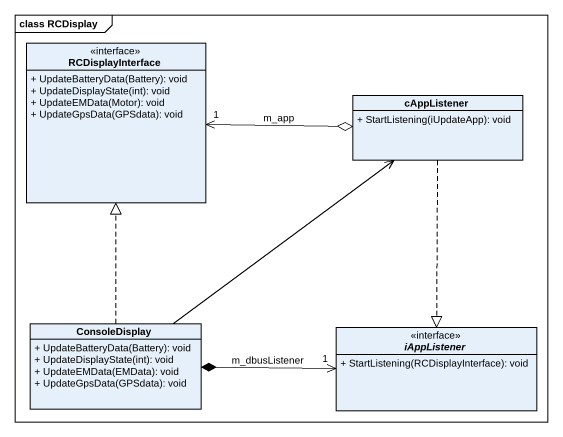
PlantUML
@startuml
mainframe class RCDisplay
hide circle
hide empty members
skinparam classAttributeIconSize 0
class RCDisplayInterface <<interface>> {
  + UpdateBatteryData(Battery): void
  + UpdateDisplayState(int): void
  + UpdateEMData(Motor): void
  + UpdateGpsData(GPSdata): void
}
class cAppListener {
  + StartListening(iUpdateApp): void
}
class ConsoleDisplay {
  + UpdateBatteryData(Battery): void
  + UpdateDisplayState(int): void
  + UpdateEMData(EMData): void
  + UpdateGpsData(GPSdata): void
}
interface iAppListener <<interface>> {
  + StartListening(RCDisplayInterface): void
}
cAppListener o-left-> "1" RCDisplayInterface : m_app
cAppListener ..|> iAppListener
ConsoleDisplay .up.|> RCDisplayInterface
ConsoleDisplay -up-> cAppListener
ConsoleDisplay *-right-> "1" iAppListener : m_dbusListener
@enduml
